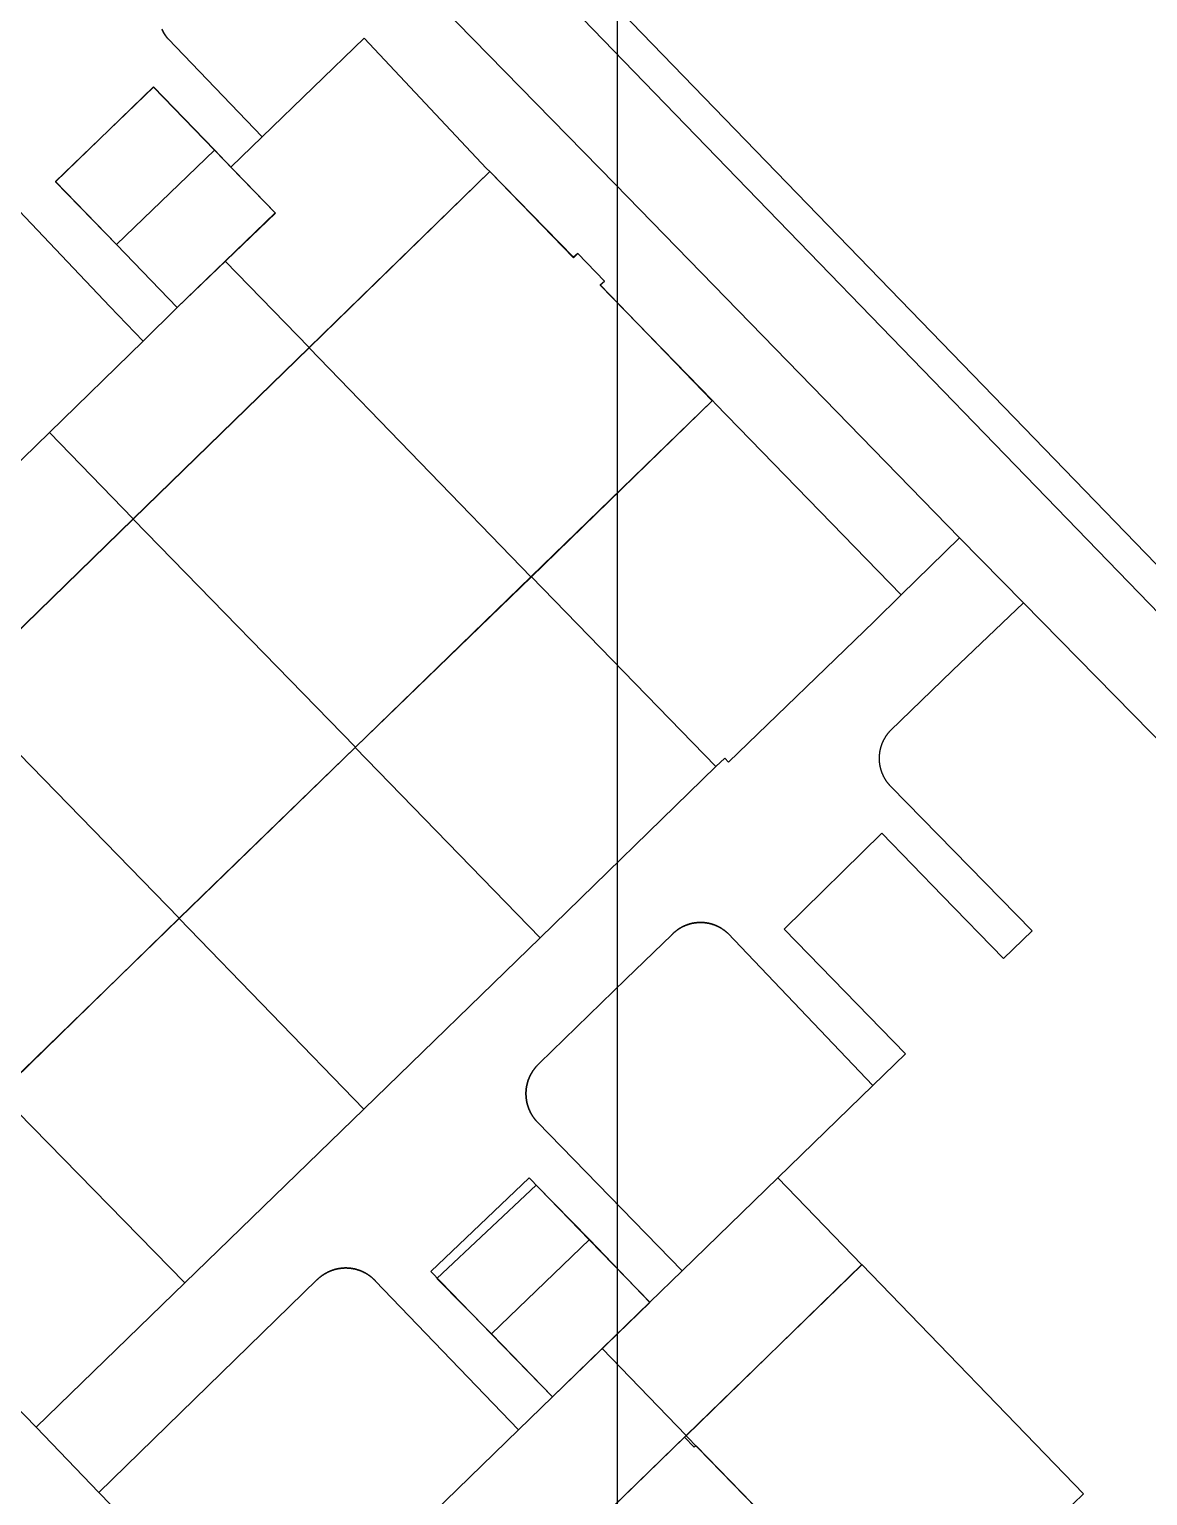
# Model space of a CAD drawing. Header units: metres. Extents: x -127 to 442, y -186 to 462.
# Drawn here: x 234.4 to 262.16, y 33.17 to 69.56 of the extents above; entities that cross this region are included whole.
import ezdxf

# ---------------------------------------------------------------- set-up
doc = ezdxf.new("R2010")
doc.units = ezdxf.units.M

msp = doc.modelspace()

# ---------------------------------------------------------------- linework, layer by layer
at = {"color": 7}
msp.add_lwpolyline([(0, 0), (249, 0), (249, 249), (0, 249)], close=True, dxfattribs=at)
at = {"layer": 'building_2', "color": 1}
for points in [[(235.047, 65.781), (236.562, 64.219), (238.992, 66.562), (237.477, 68.125), (235.047, 65.781)], [(238.992, 66.562), (236.562, 64.219), (238.07, 62.656), (240.508, 65), (238.992, 66.562)], [(248.68, 63.312), (248.016, 64), (247.906, 63.906), (245.828, 66.031), (241.344, 61.656), (246.859, 55.969), (251.352, 60.344), (248.57, 63.219), (248.68, 63.312)], [(242.492, 51.75), (246.859, 55.969), (241.344, 61.656), (236.977, 57.406), (242.492, 51.75)], [(238.117, 47.5), (242.492, 51.75), (236.977, 57.406), (232.609, 53.156), (238.117, 47.5)], [(228.164, 48.812), (228.273, 48.719), (230.203, 46.688), (230.102, 46.594), (230.633, 46.031), (230.828, 46.219), (233.703, 43.406), (233.547, 43.281), (233.656, 43.156), (238.117, 47.5), (232.609, 53.156), (228.164, 48.812)], [(246.977, 40.875), (244.516, 38.562), (245.875, 37.188), (248.305, 39.531), (246.977, 40.875)], [(245.875, 37.188), (247.383, 35.625), (249.805, 37.969), (248.305, 39.531), (245.875, 37.188)], [(256.203, 29), (260.57, 33.219), (255.062, 38.906), (250.703, 34.656), (256.203, 29)], [(250.898, 34.375), (250.664, 34.625), (246.297, 30.375), (246.422, 30.25), (246.344, 30.156), (248.281, 28.188), (248.914, 27.469), (251.711, 24.625), (256.203, 29), (250.953, 34.406), (250.898, 34.375)]]:
    msp.add_lwpolyline(points, close=True, dxfattribs=at)
at = {"layer": 'road_0', "color": 8}
for points in [[(241.09, 73.741), (248.939, 65.722), (257.487, 56.941), (259.076, 55.331), (266.763, 47.505)], [(266.04, 51.35), (246.088, 71.945)], [(233.851, 65.374), (236.394, 62.682), (237.222, 61.825), (238.072, 62.654), (236.561, 64.217), (235.049, 65.779), (237.479, 68.13), (238.992, 66.567), (239.404, 66.141), (240.18, 66.893), (237.841, 69.325), (237.841, 69.325), (237.836, 69.33), (237.832, 69.336), (237.827, 69.341), (237.823, 69.347), (237.818, 69.352), (237.814, 69.358), (237.809, 69.363), (237.805, 69.369), (237.801, 69.375), (237.796, 69.38), (237.792, 69.386), (237.788, 69.392), (237.784, 69.397), (237.78, 69.403), (237.776, 69.409), (237.772, 69.415), (237.768, 69.421), (237.764, 69.427), (237.76, 69.433), (237.756, 69.439), (237.752, 69.445), (237.749, 69.451), (237.745, 69.457), (237.741, 69.463), (237.738, 69.469), (237.734, 69.475), (237.731, 69.481), (237.727, 69.487), (237.724, 69.494), (237.72, 69.5), (237.717, 69.506), (237.714, 69.513), (237.71, 69.519), (237.707, 69.525), (237.704, 69.532), (237.701, 69.538), (237.698, 69.544), (237.695, 69.551), (237.692, 69.557), (237.689, 69.564)], [(252.6, 16.324), (236.127, 33.25), (236.127, 33.25), (234.572, 34.875), (231.493, 38.035), (229.887, 36.46), (233.155, 33.099)]]:
    msp.add_lwpolyline(points, dxfattribs=at)
msp.add_lwpolyline([(255.339, 43.353), (256.145, 44.136), (254.642, 45.683), (253.14, 47.229), (255.559, 49.61), (257.07, 48.055), (258.58, 46.5), (259.292, 47.191), (255.786, 50.769), (255.786, 50.769), (255.781, 50.774), (255.776, 50.779), (255.771, 50.785), (255.766, 50.79), (255.761, 50.795), (255.756, 50.801), (255.751, 50.806), (255.747, 50.812), (255.742, 50.817), (255.737, 50.823), (255.733, 50.828), (255.728, 50.834), (255.723, 50.84), (255.719, 50.845), (255.714, 50.851), (255.71, 50.857), (255.706, 50.862), (255.701, 50.868), (255.697, 50.874), (255.693, 50.88), (255.688, 50.886), (255.684, 50.892), (255.68, 50.898), (255.676, 50.904), (255.672, 50.91), (255.668, 50.916), (255.664, 50.922), (255.66, 50.928), (255.656, 50.934), (255.652, 50.94), (255.648, 50.946), (255.645, 50.952), (255.641, 50.959), (255.637, 50.965), (255.633, 50.971), (255.63, 50.977), (255.626, 50.984), (255.623, 50.99), (255.619, 50.996), (255.616, 51.003), (255.613, 51.009), (255.609, 51.016), (255.606, 51.022), (255.603, 51.029), (255.6, 51.035), (255.597, 51.042), (255.594, 51.048), (255.59, 51.055), (255.588, 51.062), (255.585, 51.068), (255.582, 51.075), (255.579, 51.082), (255.576, 51.088), (255.573, 51.095), (255.571, 51.102), (255.568, 51.108), (255.565, 51.115), (255.563, 51.122), (255.56, 51.129), (255.558, 51.136), (255.556, 51.143), (255.553, 51.149), (255.551, 51.156), (255.549, 51.163), (255.546, 51.17), (255.544, 51.177), (255.542, 51.184), (255.54, 51.191), (255.538, 51.198), (255.536, 51.205), (255.534, 51.212), (255.532, 51.219), (255.531, 51.226), (255.529, 51.233), (255.527, 51.24), (255.526, 51.247), (255.524, 51.254), (255.522, 51.261), (255.521, 51.268), (255.52, 51.275), (255.518, 51.283), (255.517, 51.29), (255.516, 51.297), (255.514, 51.304), (255.513, 51.311), (255.512, 51.318), (255.511, 51.325), (255.51, 51.333), (255.509, 51.34), (255.508, 51.347), (255.507, 51.354), (255.506, 51.361), (255.506, 51.369), (255.505, 51.376), (255.504, 51.383), (255.504, 51.39), (255.503, 51.398), (255.502, 51.405), (255.502, 51.412), (255.502, 51.412), (255.502, 51.42), (255.501, 51.428), (255.501, 51.436), (255.501, 51.445), (255.501, 51.453), (255.5, 51.461), (255.5, 51.469), (255.5, 51.477), (255.5, 51.485), (255.501, 51.493), (255.501, 51.502), (255.501, 51.51), (255.502, 51.518), (255.502, 51.526), (255.502, 51.534), (255.503, 51.542), (255.504, 51.55), (255.504, 51.558), (255.505, 51.567), (255.506, 51.575), (255.507, 51.583), (255.508, 51.591), (255.509, 51.599), (255.51, 51.607), (255.511, 51.615), (255.512, 51.623), (255.513, 51.631), (255.515, 51.639), (255.516, 51.647), (255.518, 51.655), (255.519, 51.663), (255.521, 51.671), (255.522, 51.679), (255.524, 51.687), (255.526, 51.695), (255.528, 51.703), (255.53, 51.711), (255.532, 51.719), (255.534, 51.727), (255.536, 51.734), (255.538, 51.742), (255.54, 51.75), (255.543, 51.758), (255.545, 51.766), (255.547, 51.774), (255.55, 51.781), (255.552, 51.789), (255.555, 51.797), (255.558, 51.804), (255.56, 51.812), (255.563, 51.82), (255.566, 51.827), (255.569, 51.835), (255.572, 51.843), (255.575, 51.85), (255.578, 51.858), (255.581, 51.865), (255.585, 51.873), (255.588, 51.88), (255.591, 51.887), (255.595, 51.895), (255.598, 51.902), (255.602, 51.91), (255.605, 51.917), (255.609, 51.924), (255.613, 51.931), (255.616, 51.939), (255.62, 51.946), (255.624, 51.953), (255.628, 51.96), (255.632, 51.967), (255.636, 51.974), (255.64, 51.981), (255.644, 51.988), (255.649, 51.995), (255.653, 52.002), (255.657, 52.009), (255.662, 52.016), (255.666, 52.023), (255.67, 52.03), (255.675, 52.036), (255.68, 52.043), (255.684, 52.05), (255.689, 52.056), (255.694, 52.063), (255.699, 52.069), (255.703, 52.076), (255.708, 52.082), (255.713, 52.089), (255.718, 52.095), (255.724, 52.102), (255.729, 52.108), (255.734, 52.114), (255.739, 52.12), (255.744, 52.127), (255.75, 52.133), (255.755, 52.139), (255.761, 52.145), (255.766, 52.151), (255.766, 52.151), (257.313, 53.653), (259.076, 55.331), (257.487, 56.941), (256.041, 55.526), (255.367, 54.867), (251.753, 51.374), (251.662, 51.477), (251.443, 51.263), (247.077, 47.017), (242.703, 42.766), (238.256, 38.45), (234.572, 34.875), (236.127, 33.25), (241.539, 38.527), (241.539, 38.527), (241.545, 38.533), (241.551, 38.538), (241.556, 38.544), (241.562, 38.55), (241.568, 38.555), (241.574, 38.561), (241.58, 38.566), (241.587, 38.571), (241.593, 38.577), (241.599, 38.582), (241.605, 38.587), (241.611, 38.593), (241.618, 38.598), (241.624, 38.603), (241.63, 38.608), (241.637, 38.613), (241.643, 38.618), (241.65, 38.623), (241.656, 38.627), (241.663, 38.632), (241.67, 38.637), (241.676, 38.642), (241.683, 38.646), (241.69, 38.651), (241.697, 38.655), (241.703, 38.66), (241.71, 38.664), (241.717, 38.668), (241.724, 38.673), (241.731, 38.677), (241.738, 38.681), (241.745, 38.685), (241.752, 38.689), (241.759, 38.693), (241.766, 38.697), (241.773, 38.701), (241.781, 38.705), (241.788, 38.709), (241.795, 38.712), (241.802, 38.716), (241.81, 38.72), (241.817, 38.723), (241.824, 38.727), (241.832, 38.73), (241.839, 38.734), (241.846, 38.737), (241.854, 38.74), (241.861, 38.743), (241.869, 38.746), (241.876, 38.749), (241.884, 38.752), (241.892, 38.755), (241.899, 38.758), (241.907, 38.761), (241.915, 38.764), (241.922, 38.766), (241.93, 38.769), (241.938, 38.772), (241.945, 38.774), (241.953, 38.777), (241.961, 38.779), (241.969, 38.781), (241.977, 38.784), (241.984, 38.786), (241.992, 38.788), (242, 38.79), (242.008, 38.792), (242.016, 38.794), (242.024, 38.796), (242.032, 38.798), (242.04, 38.799), (242.048, 38.801), (242.056, 38.803), (242.064, 38.804), (242.072, 38.806), (242.08, 38.807), (242.088, 38.808), (242.096, 38.81), (242.104, 38.811), (242.112, 38.812), (242.12, 38.813), (242.128, 38.814), (242.136, 38.815), (242.144, 38.816), (242.152, 38.817), (242.16, 38.818), (242.168, 38.819), (242.177, 38.819), (242.185, 38.82), (242.193, 38.82), (242.201, 38.821), (242.209, 38.821), (242.217, 38.821), (242.225, 38.822), (242.233, 38.822), (242.242, 38.822), (242.25, 38.822), (242.258, 38.822), (242.266, 38.822), (242.266, 38.822), (242.274, 38.822), (242.282, 38.822), (242.29, 38.821), (242.299, 38.821), (242.307, 38.821), (242.315, 38.82), (242.323, 38.82), (242.331, 38.819), (242.339, 38.818), (242.348, 38.818), (242.356, 38.817), (242.364, 38.816), (242.372, 38.815), (242.38, 38.814), (242.388, 38.813), (242.396, 38.812), (242.404, 38.811), (242.412, 38.809), (242.42, 38.808), (242.428, 38.807), (242.436, 38.805), (242.444, 38.804), (242.452, 38.802), (242.46, 38.8), (242.468, 38.799), (242.476, 38.797), (242.484, 38.795), (242.492, 38.793), (242.5, 38.791), (242.508, 38.789), (242.516, 38.787), (242.524, 38.785), (242.532, 38.783), (242.54, 38.78), (242.547, 38.778), (242.555, 38.776), (242.563, 38.773), (242.571, 38.771), (242.578, 38.768), (242.586, 38.765), (242.594, 38.763), (242.602, 38.76), (242.609, 38.757), (242.617, 38.754), (242.624, 38.751), (242.632, 38.748), (242.64, 38.745), (242.647, 38.742), (242.655, 38.739), (242.662, 38.735), (242.669, 38.732), (242.677, 38.728), (242.684, 38.725), (242.692, 38.721), (242.699, 38.718), (242.706, 38.714), (242.714, 38.711), (242.721, 38.707), (242.728, 38.703), (242.735, 38.699), (242.742, 38.695), (242.749, 38.691), (242.757, 38.687), (242.764, 38.683), (242.771, 38.679), (242.778, 38.674), (242.785, 38.67), (242.791, 38.666), (242.798, 38.661), (242.805, 38.657), (242.812, 38.652), (242.819, 38.648), (242.825, 38.643), (242.832, 38.639), (242.839, 38.634), (242.845, 38.629), (242.852, 38.624), (242.859, 38.619), (242.865, 38.614), (242.872, 38.609), (242.878, 38.604), (242.884, 38.599), (242.891, 38.594), (242.897, 38.589), (242.903, 38.584), (242.909, 38.578), (242.916, 38.573), (242.922, 38.568), (242.928, 38.562), (242.934, 38.557), (242.94, 38.551), (242.946, 38.546), (242.952, 38.54), (242.957, 38.534), (242.963, 38.528), (242.969, 38.523), (242.975, 38.517), (242.98, 38.511), (242.986, 38.505), (242.986, 38.505), (246.541, 34.808), (247.383, 35.626), (245.874, 37.179), (244.366, 38.732), (246.805, 41.058), (248.303, 39.516), (249.801, 37.974), (250.603, 38.753), (247.01, 42.443), (247.01, 42.443), (247.004, 42.449), (246.999, 42.455), (246.993, 42.461), (246.988, 42.467), (246.982, 42.473), (246.977, 42.479), (246.971, 42.486), (246.966, 42.492), (246.961, 42.498), (246.956, 42.505), (246.95, 42.511), (246.945, 42.517), (246.94, 42.524), (246.935, 42.53), (246.93, 42.537), (246.925, 42.544), (246.921, 42.55), (246.916, 42.557), (246.911, 42.564), (246.906, 42.57), (246.902, 42.577), (246.897, 42.584), (246.893, 42.591), (246.888, 42.598), (246.884, 42.605), (246.879, 42.612), (246.875, 42.619), (246.871, 42.626), (246.867, 42.633), (246.863, 42.64), (246.858, 42.647), (246.854, 42.654), (246.851, 42.661), (246.847, 42.669), (246.843, 42.676), (246.839, 42.683), (246.835, 42.69), (246.832, 42.698), (246.828, 42.705), (246.824, 42.713), (246.821, 42.72), (246.818, 42.728), (246.814, 42.735), (246.811, 42.743), (246.808, 42.75), (246.804, 42.758), (246.801, 42.765), (246.798, 42.773), (246.795, 42.781), (246.792, 42.788), (246.789, 42.796), (246.787, 42.804), (246.784, 42.811), (246.781, 42.819), (246.779, 42.827), (246.776, 42.835), (246.774, 42.843), (246.771, 42.85), (246.769, 42.858), (246.766, 42.866), (246.764, 42.874), (246.762, 42.882), (246.76, 42.89), (246.758, 42.898), (246.756, 42.906), (246.754, 42.914), (246.752, 42.922), (246.75, 42.93), (246.749, 42.938), (246.747, 42.946), (246.745, 42.954), (246.744, 42.962), (246.742, 42.97), (246.741, 42.978), (246.74, 42.986), (246.738, 42.995), (246.737, 43.003), (246.736, 43.011), (246.735, 43.019), (246.734, 43.027), (246.733, 43.035), (246.732, 43.043), (246.731, 43.052), (246.73, 43.06), (246.73, 43.068), (246.729, 43.076), (246.729, 43.084), (246.728, 43.093), (246.728, 43.101), (246.727, 43.109), (246.727, 43.117), (246.727, 43.125), (246.727, 43.134), (246.726, 43.142), (246.726, 43.15), (246.726, 43.158), (246.727, 43.167), (246.727, 43.175), (246.727, 43.183), (246.727, 43.183), (246.727, 43.191), (246.728, 43.199), (246.728, 43.208), (246.729, 43.216), (246.729, 43.224), (246.73, 43.232), (246.731, 43.24), (246.731, 43.249), (246.732, 43.257), (246.733, 43.265), (246.734, 43.273), (246.735, 43.281), (246.736, 43.289), (246.737, 43.297), (246.739, 43.306), (246.74, 43.314), (246.741, 43.322), (246.743, 43.33), (246.744, 43.338), (246.746, 43.346), (246.748, 43.354), (246.749, 43.362), (246.751, 43.37), (246.753, 43.378), (246.755, 43.386), (246.757, 43.394), (246.759, 43.402), (246.761, 43.41), (246.763, 43.418), (246.765, 43.426), (246.767, 43.434), (246.77, 43.442), (246.772, 43.449), (246.775, 43.457), (246.777, 43.465), (246.78, 43.473), (246.782, 43.481), (246.785, 43.488), (246.788, 43.496), (246.791, 43.504), (246.794, 43.511), (246.797, 43.519), (246.8, 43.527), (246.803, 43.534), (246.806, 43.542), (246.809, 43.549), (246.812, 43.557), (246.816, 43.564), (246.819, 43.572), (246.823, 43.579), (246.826, 43.587), (246.83, 43.594), (246.833, 43.602), (246.837, 43.609), (246.841, 43.616), (246.845, 43.623), (246.848, 43.631), (246.852, 43.638), (246.856, 43.645), (246.86, 43.652), (246.864, 43.659), (246.869, 43.666), (246.873, 43.674), (246.877, 43.681), (246.881, 43.688), (246.886, 43.694), (246.89, 43.701), (246.895, 43.708), (246.899, 43.715), (246.904, 43.722), (246.909, 43.729), (246.913, 43.735), (246.918, 43.742), (246.923, 43.749), (246.928, 43.755), (246.933, 43.762), (246.938, 43.768), (246.943, 43.775), (246.948, 43.781), (246.953, 43.788), (246.958, 43.794), (246.963, 43.8), (246.969, 43.807), (246.974, 43.813), (246.979, 43.819), (246.985, 43.825), (246.99, 43.831), (246.996, 43.837), (247.002, 43.843), (247.007, 43.849), (247.013, 43.855), (247.019, 43.861), (247.024, 43.867), (247.03, 43.873), (247.036, 43.879), (247.042, 43.884), (247.048, 43.89), (247.054, 43.895), (247.06, 43.901), (247.06, 43.901), (249.203, 45.99), (250.348, 47.092), (250.348, 47.092), (250.353, 47.097), (250.358, 47.103), (250.364, 47.108), (250.369, 47.113), (250.374, 47.119), (250.38, 47.124), (250.385, 47.129), (250.39, 47.134), (250.396, 47.139), (250.401, 47.144), (250.407, 47.149), (250.413, 47.154), (250.418, 47.159), (250.424, 47.164), (250.43, 47.168), (250.435, 47.173), (250.441, 47.178), (250.447, 47.183), (250.453, 47.187), (250.459, 47.192), (250.465, 47.196), (250.471, 47.201), (250.477, 47.205), (250.483, 47.21), (250.489, 47.214), (250.495, 47.218), (250.501, 47.223), (250.507, 47.227), (250.513, 47.231), (250.52, 47.235), (250.526, 47.239), (250.532, 47.243), (250.538, 47.247), (250.545, 47.251), (250.551, 47.255), (250.558, 47.259), (250.564, 47.263), (250.57, 47.266), (250.577, 47.27), (250.583, 47.274), (250.59, 47.277), (250.597, 47.281), (250.603, 47.284), (250.61, 47.288), (250.616, 47.291), (250.623, 47.295), (250.63, 47.298), (250.637, 47.301), (250.643, 47.304), (250.65, 47.307), (250.657, 47.31), (250.664, 47.314), (250.671, 47.316), (250.677, 47.319), (250.684, 47.322), (250.691, 47.325), (250.698, 47.328), (250.705, 47.331), (250.712, 47.333), (250.719, 47.336), (250.726, 47.338), (250.733, 47.341), (250.74, 47.343), (250.747, 47.346), (250.754, 47.348), (250.761, 47.35), (250.769, 47.353), (250.776, 47.355), (250.783, 47.357), (250.79, 47.359), (250.797, 47.361), (250.804, 47.363), (250.812, 47.365), (250.819, 47.367), (250.826, 47.369), (250.833, 47.37), (250.841, 47.372), (250.848, 47.374), (250.855, 47.375), (250.862, 47.377), (250.87, 47.378), (250.877, 47.38), (250.884, 47.381), (250.892, 47.382), (250.899, 47.384), (250.907, 47.385), (250.914, 47.386), (250.921, 47.387), (250.929, 47.388), (250.936, 47.389), (250.944, 47.39), (250.951, 47.391), (250.958, 47.391), (250.966, 47.392), (250.973, 47.393), (250.981, 47.393), (250.988, 47.394), (250.996, 47.395), (251.003, 47.395), (251.003, 47.395), (251.011, 47.395), (251.019, 47.396), (251.027, 47.396), (251.035, 47.396), (251.043, 47.397), (251.051, 47.397), (251.059, 47.397), (251.068, 47.397), (251.076, 47.397), (251.084, 47.397), (251.092, 47.396), (251.1, 47.396), (251.108, 47.396), (251.116, 47.395), (251.124, 47.395), (251.132, 47.394), (251.14, 47.394), (251.148, 47.393), (251.156, 47.392), (251.164, 47.391), (251.172, 47.39), (251.18, 47.39), (251.188, 47.389), (251.196, 47.387), (251.204, 47.386), (251.212, 47.385), (251.22, 47.384), (251.228, 47.382), (251.236, 47.381), (251.244, 47.38), (251.252, 47.378), (251.26, 47.376), (251.268, 47.375), (251.276, 47.373), (251.284, 47.371), (251.292, 47.369), (251.299, 47.368), (251.307, 47.366), (251.315, 47.363), (251.323, 47.361), (251.331, 47.359), (251.338, 47.357), (251.346, 47.355), (251.354, 47.352), (251.361, 47.35), (251.369, 47.347), (251.377, 47.345), (251.384, 47.342), (251.392, 47.339), (251.4, 47.337), (251.407, 47.334), (251.415, 47.331), (251.422, 47.328), (251.43, 47.325), (251.437, 47.322), (251.445, 47.319), (251.452, 47.316), (251.46, 47.312), (251.467, 47.309), (251.474, 47.306), (251.482, 47.302), (251.489, 47.299), (251.496, 47.295), (251.503, 47.292), (251.511, 47.288), (251.518, 47.284), (251.525, 47.28), (251.532, 47.277), (251.539, 47.273), (251.546, 47.269), (251.553, 47.265), (251.56, 47.261), (251.567, 47.257), (251.574, 47.252), (251.581, 47.248), (251.588, 47.244), (251.594, 47.239), (251.601, 47.235), (251.608, 47.231), (251.615, 47.226), (251.621, 47.221), (251.628, 47.217), (251.634, 47.212), (251.641, 47.207), (251.647, 47.203), (251.654, 47.198), (251.66, 47.193), (251.667, 47.188), (251.673, 47.183), (251.679, 47.178), (251.686, 47.173), (251.692, 47.168), (251.698, 47.162), (251.704, 47.157), (251.71, 47.152), (251.716, 47.146), (251.722, 47.141), (251.728, 47.136), (251.734, 47.13), (251.734, 47.13), (255.339, 43.353)], close=True, dxfattribs=at)
at = {"layer": 'terrain_0', "color": 8}
for points in [[(245.826, 66.032), (245.749, 66.11), (242.71, 69.34), (240.18, 66.893), (239.404, 66.141), (240.504, 65.005), (239.263, 63.806), (241.343, 61.664), (245.826, 66.032)], [(241.343, 61.664), (239.263, 63.806), (238.072, 62.654), (237.222, 61.825), (234.898, 59.559), (236.98, 57.415), (241.343, 61.664)], [(251.429, 60.269), (251.354, 60.348), (246.859, 55.984), (251.443, 51.263), (251.662, 51.477), (251.753, 51.374), (255.367, 54.867), (256.041, 55.526), (251.429, 60.269)], [(236.98, 57.415), (234.898, 59.559), (232.577, 57.296), (231.684, 56.425), (230.526, 55.305), (232.61, 53.159), (236.98, 57.415)], [(246.859, 55.984), (242.49, 51.741), (247.077, 47.017), (251.443, 51.263), (246.859, 55.984)], [(242.49, 51.741), (238.114, 47.491), (242.703, 42.766), (247.077, 47.017), (242.49, 51.741)], [(238.114, 47.491), (233.653, 43.159), (233.729, 43.079), (238.256, 38.45), (242.703, 42.766), (238.114, 47.491)], [(255.065, 38.904), (252.976, 41.058), (250.603, 38.753), (249.801, 37.974), (248.615, 36.822), (250.704, 34.668), (255.065, 38.904)], [(250.704, 34.668), (248.615, 36.822), (247.383, 35.626), (246.541, 34.808), (244.114, 32.451), (246.13, 30.38), (246.207, 30.301), (250.704, 34.668)]]:
    msp.add_lwpolyline(points, close=True, dxfattribs=at)
at = {"layer": 'terrain_5', "color": 3}
for points in [[(237.689, 69.564), (237.692, 69.557), (237.695, 69.551), (237.698, 69.544), (237.701, 69.538), (237.704, 69.532), (237.707, 69.525), (237.71, 69.519), (237.714, 69.513), (237.717, 69.506), (237.72, 69.5), (237.724, 69.494), (237.727, 69.487), (237.731, 69.481), (237.734, 69.475), (237.738, 69.469), (237.741, 69.463), (237.745, 69.457), (237.749, 69.451), (237.752, 69.445), (237.756, 69.439), (237.76, 69.433), (237.764, 69.427), (237.768, 69.421), (237.772, 69.415), (237.776, 69.409), (237.78, 69.403), (237.784, 69.397), (237.788, 69.392), (237.792, 69.386), (237.796, 69.38), (237.801, 69.375), (237.805, 69.369), (237.809, 69.363), (237.814, 69.358), (237.818, 69.352), (237.823, 69.347), (237.827, 69.341), (237.832, 69.336), (237.836, 69.33), (237.841, 69.325), (237.841, 69.325), (240.18, 66.893), (242.71, 69.34), (245.749, 66.11), (245.826, 66.032), (247.91, 63.891), (248.017, 63.995), (248.679, 63.314), (248.572, 63.21), (251.354, 60.348), (251.429, 60.269), (256.041, 55.526), (257.487, 56.941), (248.939, 65.722), (241.09, 73.741)], [(263.87, 54.74), (258.589, 60.191), (247.804, 71.324), (246.663, 72.502), (246.088, 71.945), (246.088, 71.945), (266.04, 51.35)], [(247.804, 71.324), (258.589, 60.191), (263.87, 54.74)], [(232.577, 57.296), (234.898, 59.559), (237.222, 61.825), (236.394, 62.682), (233.851, 65.374)], [(244.114, 32.451), (246.541, 34.808), (242.986, 38.505), (242.986, 38.505), (242.98, 38.511), (242.975, 38.517), (242.969, 38.523), (242.963, 38.528), (242.957, 38.534), (242.952, 38.54), (242.946, 38.546), (242.94, 38.551), (242.934, 38.557), (242.928, 38.562), (242.922, 38.568), (242.916, 38.573), (242.909, 38.578), (242.903, 38.584), (242.897, 38.589), (242.891, 38.594), (242.884, 38.599), (242.878, 38.604), (242.872, 38.609), (242.865, 38.614), (242.859, 38.619), (242.852, 38.624), (242.845, 38.629), (242.839, 38.634), (242.832, 38.639), (242.825, 38.643), (242.819, 38.648), (242.812, 38.652), (242.805, 38.657), (242.798, 38.661), (242.791, 38.666), (242.785, 38.67), (242.778, 38.674), (242.771, 38.679), (242.764, 38.683), (242.757, 38.687), (242.749, 38.691), (242.742, 38.695), (242.735, 38.699), (242.728, 38.703), (242.721, 38.707), (242.714, 38.711), (242.706, 38.714), (242.699, 38.718), (242.692, 38.721), (242.684, 38.725), (242.677, 38.728), (242.669, 38.732), (242.662, 38.735), (242.655, 38.739), (242.647, 38.742), (242.64, 38.745), (242.632, 38.748), (242.624, 38.751), (242.617, 38.754), (242.609, 38.757), (242.602, 38.76), (242.594, 38.763), (242.586, 38.765), (242.578, 38.768), (242.571, 38.771), (242.563, 38.773), (242.555, 38.776), (242.547, 38.778), (242.54, 38.78), (242.532, 38.783), (242.524, 38.785), (242.516, 38.787), (242.508, 38.789), (242.5, 38.791), (242.492, 38.793), (242.484, 38.795), (242.476, 38.797), (242.468, 38.799), (242.46, 38.8), (242.452, 38.802), (242.444, 38.804), (242.436, 38.805), (242.428, 38.807), (242.42, 38.808), (242.412, 38.809), (242.404, 38.811), (242.396, 38.812), (242.388, 38.813), (242.38, 38.814), (242.372, 38.815), (242.364, 38.816), (242.356, 38.817), (242.348, 38.818), (242.339, 38.818), (242.331, 38.819), (242.323, 38.82), (242.315, 38.82), (242.307, 38.821), (242.299, 38.821), (242.29, 38.821), (242.282, 38.822), (242.274, 38.822), (242.266, 38.822), (242.266, 38.822), (242.258, 38.822), (242.25, 38.822), (242.242, 38.822), (242.233, 38.822), (242.225, 38.822), (242.217, 38.821), (242.209, 38.821), (242.201, 38.821), (242.193, 38.82), (242.185, 38.82), (242.177, 38.819), (242.168, 38.819), (242.16, 38.818), (242.152, 38.817), (242.144, 38.816), (242.136, 38.815), (242.128, 38.814), (242.12, 38.813), (242.112, 38.812), (242.104, 38.811), (242.096, 38.81), (242.088, 38.808), (242.08, 38.807), (242.072, 38.806), (242.064, 38.804), (242.056, 38.803), (242.048, 38.801), (242.04, 38.799), (242.032, 38.798), (242.024, 38.796), (242.016, 38.794), (242.008, 38.792), (242, 38.79), (241.992, 38.788), (241.984, 38.786), (241.977, 38.784), (241.969, 38.781), (241.961, 38.779), (241.953, 38.777), (241.945, 38.774), (241.938, 38.772), (241.93, 38.769), (241.922, 38.766), (241.915, 38.764), (241.907, 38.761), (241.899, 38.758), (241.892, 38.755), (241.884, 38.752), (241.876, 38.749), (241.869, 38.746), (241.861, 38.743), (241.854, 38.74), (241.846, 38.737), (241.839, 38.734), (241.832, 38.73), (241.824, 38.727), (241.817, 38.723), (241.81, 38.72), (241.802, 38.716), (241.795, 38.712), (241.788, 38.709), (241.781, 38.705), (241.773, 38.701), (241.766, 38.697), (241.759, 38.693), (241.752, 38.689), (241.745, 38.685), (241.738, 38.681), (241.731, 38.677), (241.724, 38.673), (241.717, 38.668), (241.71, 38.664), (241.703, 38.66), (241.697, 38.655), (241.69, 38.651), (241.683, 38.646), (241.676, 38.642), (241.67, 38.637), (241.663, 38.632), (241.656, 38.627), (241.65, 38.623), (241.643, 38.618), (241.637, 38.613), (241.63, 38.608), (241.624, 38.603), (241.618, 38.598), (241.611, 38.593), (241.605, 38.587), (241.599, 38.582), (241.593, 38.577), (241.587, 38.571), (241.58, 38.566), (241.574, 38.561), (241.568, 38.555), (241.562, 38.55), (241.556, 38.544), (241.551, 38.538), (241.545, 38.533), (241.539, 38.527), (241.539, 38.527), (236.127, 33.25), (252.6, 16.324)]]:
    msp.add_lwpolyline(points, dxfattribs=at)
for points in [[(233.729, 43.079), (233.653, 43.159), (230.871, 46.005), (230.764, 45.9), (230.432, 46.24), (229.118, 44.962), (220.532, 53.785), (218.29, 51.605), (226.162, 43.508), (231.493, 38.035), (234.572, 34.875), (238.256, 38.45), (233.729, 43.079)], [(250.603, 38.753), (252.976, 41.058), (255.339, 43.353), (251.734, 47.13), (251.734, 47.13), (251.728, 47.136), (251.722, 47.141), (251.716, 47.146), (251.71, 47.152), (251.704, 47.157), (251.698, 47.162), (251.692, 47.168), (251.686, 47.173), (251.679, 47.178), (251.673, 47.183), (251.667, 47.188), (251.66, 47.193), (251.654, 47.198), (251.647, 47.203), (251.641, 47.207), (251.634, 47.212), (251.628, 47.217), (251.621, 47.221), (251.615, 47.226), (251.608, 47.231), (251.601, 47.235), (251.594, 47.239), (251.588, 47.244), (251.581, 47.248), (251.574, 47.252), (251.567, 47.257), (251.56, 47.261), (251.553, 47.265), (251.546, 47.269), (251.539, 47.273), (251.532, 47.277), (251.525, 47.28), (251.518, 47.284), (251.511, 47.288), (251.503, 47.292), (251.496, 47.295), (251.489, 47.299), (251.482, 47.302), (251.474, 47.306), (251.467, 47.309), (251.46, 47.312), (251.452, 47.316), (251.445, 47.319), (251.437, 47.322), (251.43, 47.325), (251.422, 47.328), (251.415, 47.331), (251.407, 47.334), (251.4, 47.337), (251.392, 47.339), (251.384, 47.342), (251.377, 47.345), (251.369, 47.347), (251.361, 47.35), (251.354, 47.352), (251.346, 47.355), (251.338, 47.357), (251.331, 47.359), (251.323, 47.361), (251.315, 47.363), (251.307, 47.366), (251.299, 47.368), (251.292, 47.369), (251.284, 47.371), (251.276, 47.373), (251.268, 47.375), (251.26, 47.376), (251.252, 47.378), (251.244, 47.38), (251.236, 47.381), (251.228, 47.382), (251.22, 47.384), (251.212, 47.385), (251.204, 47.386), (251.196, 47.387), (251.188, 47.389), (251.18, 47.39), (251.172, 47.39), (251.164, 47.391), (251.156, 47.392), (251.148, 47.393), (251.14, 47.394), (251.132, 47.394), (251.124, 47.395), (251.116, 47.395), (251.108, 47.396), (251.1, 47.396), (251.092, 47.396), (251.084, 47.397), (251.076, 47.397), (251.068, 47.397), (251.059, 47.397), (251.051, 47.397), (251.043, 47.397), (251.035, 47.396), (251.027, 47.396), (251.019, 47.396), (251.011, 47.395), (251.003, 47.395), (251.003, 47.395), (250.996, 47.395), (250.988, 47.394), (250.981, 47.393), (250.973, 47.393), (250.966, 47.392), (250.958, 47.391), (250.951, 47.391), (250.944, 47.39), (250.936, 47.389), (250.929, 47.388), (250.921, 47.387), (250.914, 47.386), (250.907, 47.385), (250.899, 47.384), (250.892, 47.382), (250.884, 47.381), (250.877, 47.38), (250.87, 47.378), (250.862, 47.377), (250.855, 47.375), (250.848, 47.374), (250.841, 47.372), (250.833, 47.37), (250.826, 47.369), (250.819, 47.367), (250.812, 47.365), (250.804, 47.363), (250.797, 47.361), (250.79, 47.359), (250.783, 47.357), (250.776, 47.355), (250.769, 47.353), (250.761, 47.35), (250.754, 47.348), (250.747, 47.346), (250.74, 47.343), (250.733, 47.341), (250.726, 47.338), (250.719, 47.336), (250.712, 47.333), (250.705, 47.331), (250.698, 47.328), (250.691, 47.325), (250.684, 47.322), (250.677, 47.319), (250.671, 47.316), (250.664, 47.314), (250.657, 47.31), (250.65, 47.307), (250.643, 47.304), (250.637, 47.301), (250.63, 47.298), (250.623, 47.295), (250.616, 47.291), (250.61, 47.288), (250.603, 47.284), (250.597, 47.281), (250.59, 47.277), (250.583, 47.274), (250.577, 47.27), (250.57, 47.266), (250.564, 47.263), (250.558, 47.259), (250.551, 47.255), (250.545, 47.251), (250.538, 47.247), (250.532, 47.243), (250.526, 47.239), (250.52, 47.235), (250.513, 47.231), (250.507, 47.227), (250.501, 47.223), (250.495, 47.218), (250.489, 47.214), (250.483, 47.21), (250.477, 47.205), (250.471, 47.201), (250.465, 47.196), (250.459, 47.192), (250.453, 47.187), (250.447, 47.183), (250.441, 47.178), (250.435, 47.173), (250.43, 47.168), (250.424, 47.164), (250.418, 47.159), (250.413, 47.154), (250.407, 47.149), (250.401, 47.144), (250.396, 47.139), (250.39, 47.134), (250.385, 47.129), (250.38, 47.124), (250.374, 47.119), (250.369, 47.113), (250.364, 47.108), (250.358, 47.103), (250.353, 47.097), (250.348, 47.092), (250.348, 47.092), (249.203, 45.99), (247.06, 43.901), (247.06, 43.901), (247.054, 43.895), (247.048, 43.89), (247.042, 43.884), (247.036, 43.879), (247.03, 43.873), (247.024, 43.867), (247.019, 43.861), (247.013, 43.855), (247.007, 43.849), (247.002, 43.843), (246.996, 43.837), (246.99, 43.831), (246.985, 43.825), (246.979, 43.819), (246.974, 43.813), (246.969, 43.807), (246.963, 43.8), (246.958, 43.794), (246.953, 43.788), (246.948, 43.781), (246.943, 43.775), (246.938, 43.768), (246.933, 43.762), (246.928, 43.755), (246.923, 43.749), (246.918, 43.742), (246.913, 43.735), (246.909, 43.729), (246.904, 43.722), (246.899, 43.715), (246.895, 43.708), (246.89, 43.701), (246.886, 43.694), (246.881, 43.688), (246.877, 43.681), (246.873, 43.674), (246.869, 43.666), (246.864, 43.659), (246.86, 43.652), (246.856, 43.645), (246.852, 43.638), (246.848, 43.631), (246.845, 43.623), (246.841, 43.616), (246.837, 43.609), (246.833, 43.602), (246.83, 43.594), (246.826, 43.587), (246.823, 43.579), (246.819, 43.572), (246.816, 43.564), (246.812, 43.557), (246.809, 43.549), (246.806, 43.542), (246.803, 43.534), (246.8, 43.527), (246.797, 43.519), (246.794, 43.511), (246.791, 43.504), (246.788, 43.496), (246.785, 43.488), (246.782, 43.481), (246.78, 43.473), (246.777, 43.465), (246.775, 43.457), (246.772, 43.449), (246.77, 43.442), (246.767, 43.434), (246.765, 43.426), (246.763, 43.418), (246.761, 43.41), (246.759, 43.402), (246.757, 43.394), (246.755, 43.386), (246.753, 43.378), (246.751, 43.37), (246.749, 43.362), (246.748, 43.354), (246.746, 43.346), (246.744, 43.338), (246.743, 43.33), (246.741, 43.322), (246.74, 43.314), (246.739, 43.306), (246.737, 43.297), (246.736, 43.289), (246.735, 43.281), (246.734, 43.273), (246.733, 43.265), (246.732, 43.257), (246.731, 43.249), (246.731, 43.24), (246.73, 43.232), (246.729, 43.224), (246.729, 43.216), (246.728, 43.208), (246.728, 43.199), (246.727, 43.191), (246.727, 43.183), (246.727, 43.183), (246.727, 43.175), (246.727, 43.167), (246.726, 43.158), (246.726, 43.15), (246.726, 43.142), (246.727, 43.134), (246.727, 43.125), (246.727, 43.117), (246.727, 43.109), (246.728, 43.101), (246.728, 43.093), (246.729, 43.084), (246.729, 43.076), (246.73, 43.068), (246.73, 43.06), (246.731, 43.052), (246.732, 43.043), (246.733, 43.035), (246.734, 43.027), (246.735, 43.019), (246.736, 43.011), (246.737, 43.003), (246.738, 42.995), (246.74, 42.986), (246.741, 42.978), (246.742, 42.97), (246.744, 42.962), (246.745, 42.954), (246.747, 42.946), (246.749, 42.938), (246.75, 42.93), (246.752, 42.922), (246.754, 42.914), (246.756, 42.906), (246.758, 42.898), (246.76, 42.89), (246.762, 42.882), (246.764, 42.874), (246.766, 42.866), (246.769, 42.858), (246.771, 42.85), (246.774, 42.843), (246.776, 42.835), (246.779, 42.827), (246.781, 42.819), (246.784, 42.811), (246.787, 42.804), (246.789, 42.796), (246.792, 42.788), (246.795, 42.781), (246.798, 42.773), (246.801, 42.765), (246.804, 42.758), (246.808, 42.75), (246.811, 42.743), (246.814, 42.735), (246.818, 42.728), (246.821, 42.72), (246.824, 42.713), (246.828, 42.705), (246.832, 42.698), (246.835, 42.69), (246.839, 42.683), (246.843, 42.676), (246.847, 42.669), (246.851, 42.661), (246.854, 42.654), (246.858, 42.647), (246.863, 42.64), (246.867, 42.633), (246.871, 42.626), (246.875, 42.619), (246.879, 42.612), (246.884, 42.605), (246.888, 42.598), (246.893, 42.591), (246.897, 42.584), (246.902, 42.577), (246.906, 42.57), (246.911, 42.564), (246.916, 42.557), (246.921, 42.55), (246.925, 42.544), (246.93, 42.537), (246.935, 42.53), (246.94, 42.524), (246.945, 42.517), (246.95, 42.511), (246.956, 42.505), (246.961, 42.498), (246.966, 42.492), (246.971, 42.486), (246.977, 42.479), (246.982, 42.473), (246.988, 42.467), (246.993, 42.461), (246.999, 42.455), (247.004, 42.449), (247.01, 42.443), (247.01, 42.443), (250.603, 38.753)]]:
    msp.add_lwpolyline(points, close=True, dxfattribs=at)

doc.saveas('drawing.dxf')
